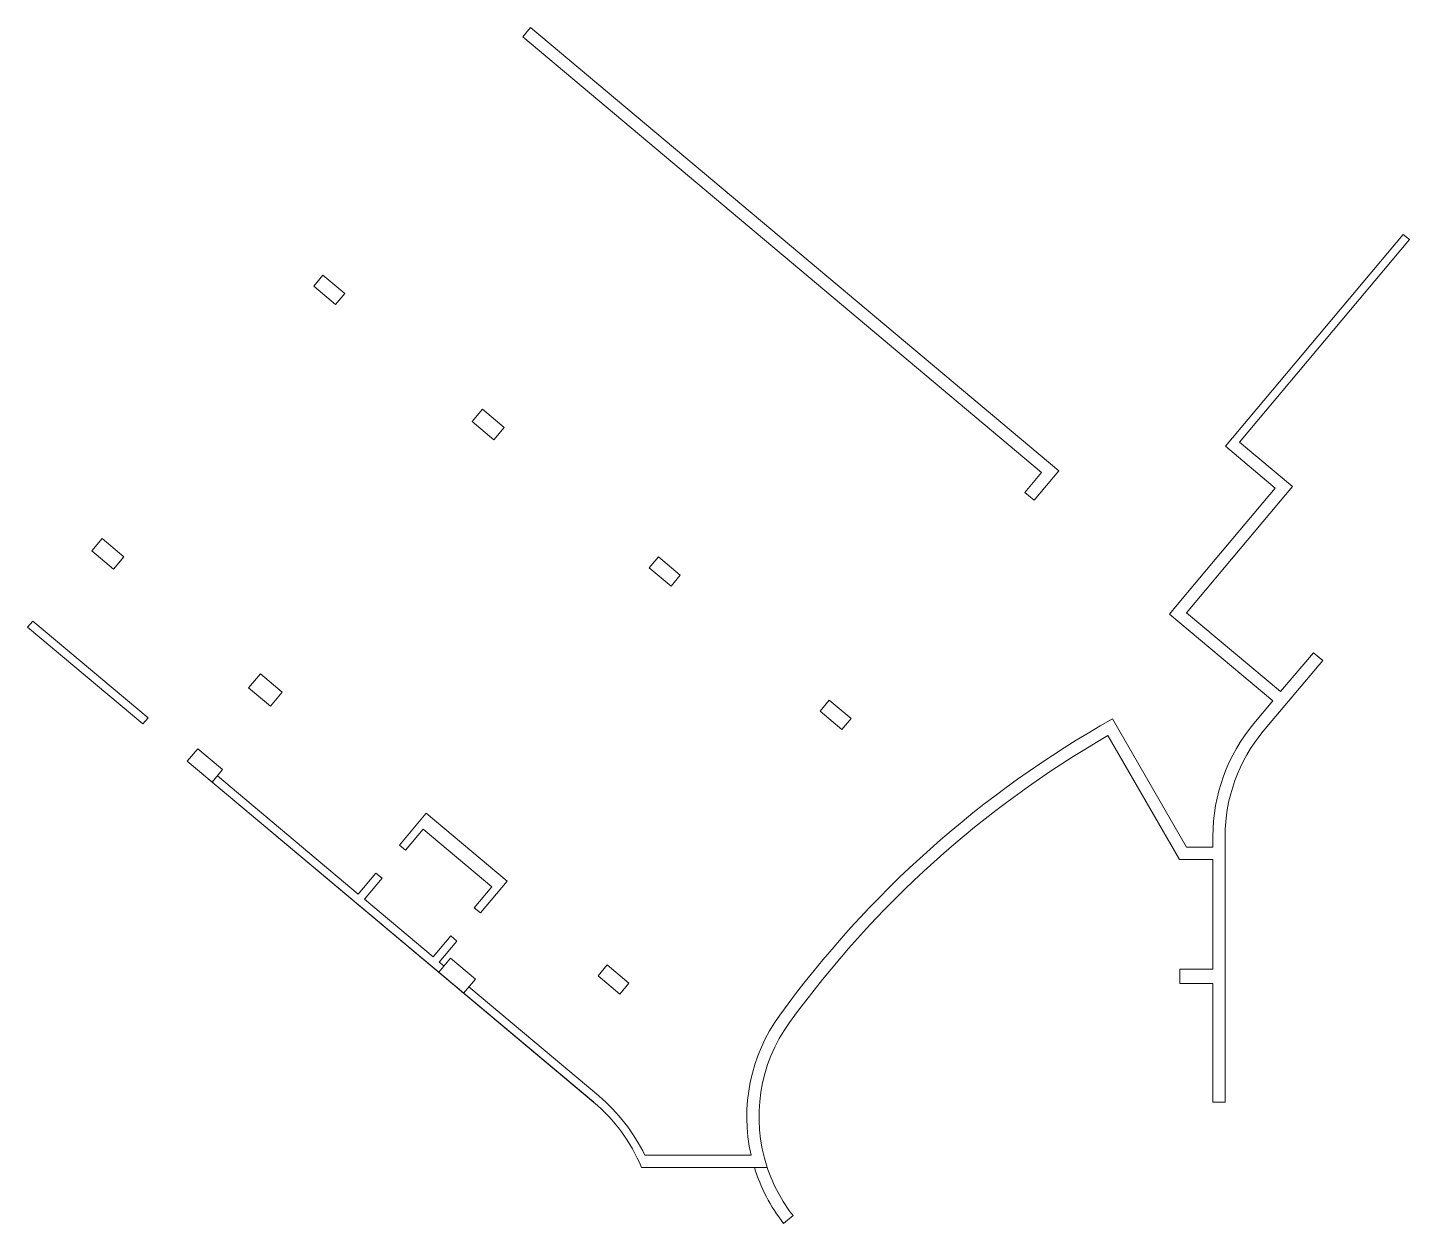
# Model space of a CAD drawing. Header units: millimetres. Extents: x 834222836 to 834256825, y 817912498 to 817941906.
import ezdxf

# ---------------------------------------------------------------- set-up
doc = ezdxf.new("R2010")
doc.units = ezdxf.units.MM
doc.header["$LTSCALE"] = 10
doc.header["$MEASUREMENT"] = 0
doc.layers.add('VPA280_Structure', color=2, linetype='Continuous', lineweight=5)

msp = doc.modelspace()

# ---------------------------------------------------------------- linework, layer by layer
at = {"layer": 'VPA280_Structure', "ltscale": 500}
msp.add_line((834232808, 817919053), (834231123, 817920467), dxfattribs=at)
for points in [[(834247779, 817930967), (834235017, 817941676), (834235209, 817941906), (834248202, 817931004), (834248202, 817931004)], [(834252048, 817928821), (834253527, 817930583), (834252301, 817931611), (834256672, 817936820), (834256825, 817936692), (834252647, 817931712), (834253949, 817930620), (834252278, 817928628)], [(834247779, 817930967), (834247366, 817930474), (834247595, 817930282), (834248202, 817931004)], [(834248033, 817930803), (834248009, 817930774)], [(834252278, 817928628), (834251346, 817927517), (834253659, 817925576), (834254463, 817926533), (834254693, 817926341)], [(834227503, 817923504), (834230970, 817920595), (834231403, 817921112), (834231557, 817920984), (834231123, 817920467), (834232808, 817919053), (834233242, 817919570), (834233395, 817919441), (834232961, 817918924), (834233076, 817918828)], [(834232135, 817921673), (834231982, 817921802), (834232641, 817922587), (834234633, 817920916), (834233974, 817920131), (834233820, 817920259), (834234254, 817920776), (834232569, 817922190), (834232135, 817921673)], [(834251992, 817918400), (834251182, 817918400), (834251182, 817918750), (834251992, 817918750)]]:
    msp.add_lwpolyline(points, dxfattribs=at)
for points in [[(834229874, 817935547), (834230099, 817935816), (834230636, 817935366), (834230411, 817935098)], [(834233768, 817932215), (834234025, 817932521), (834234562, 817932071), (834234304, 817931765)], [(834224411, 817929036), (834224668, 817929343), (834225204, 817928893), (834224947, 817928586)], [(834238128, 817928621), (834238353, 817928890), (834238890, 817928440), (834238665, 817928171)], [(834225799, 817924934), (834225670, 817924781), (834222836, 817927159), (834222964, 817927312)], [(834228272, 817925665), (834228562, 817926010), (834229098, 817925560), (834228809, 817925215)], [(834242330, 817925096), (834242555, 817925364), (834243091, 817924914), (834242866, 817924646)], [(834226762, 817923865), (834227019, 817924171), (834227632, 817923657), (834227375, 817923351)], [(834232948, 817918674), (834233237, 817919019), (834233850, 817918505), (834233560, 817918160)], [(834236867, 817918584), (834237092, 817918852), (834237628, 817918403), (834237403, 817918134)]]:
    msp.add_lwpolyline(points, close=True, dxfattribs=at)
for points in [[(834251992, 817922019, -0.176327), (834253002, 817924792), (834253467, 817925346), (834250923, 817927480), (834251116, 817927710), (834251116, 817927710), (834252048, 817928821)], [(834254693, 817926341), (834253232, 817924599, 0.176327), (834252292, 817922019), (834252292, 817915475), (834251992, 817915475), (834251992, 817918400)], [(834233689, 817918313), (834236886, 817915631, -0.10173), (834238019, 817914175), (834240632, 817914175, -0.216333), (834241337, 817917617, -0.108061), (834249522, 817924905), (834251346, 817921746), (834251992, 817921746), (834251992, 817922019)], [(834251992, 817918750), (834251992, 817921446), (834251173, 817921446), (834249411, 817924496, 0.105104), (834241580, 817917441, 0.241704), (834241027, 817913875), (834237935, 817913875, 0.120097), (834236757, 817915478), (834226762, 817923865), (834236761, 817915475)], [(834241027, 817913875, 0.085908), (834241664, 817912687), (834241432, 817912498, -0.092183), (834240712, 817913875, -1.352185)]]:
    msp.add_lwpolyline(points, format="xyb", dxfattribs=at)

doc.saveas('drawing.dxf')
